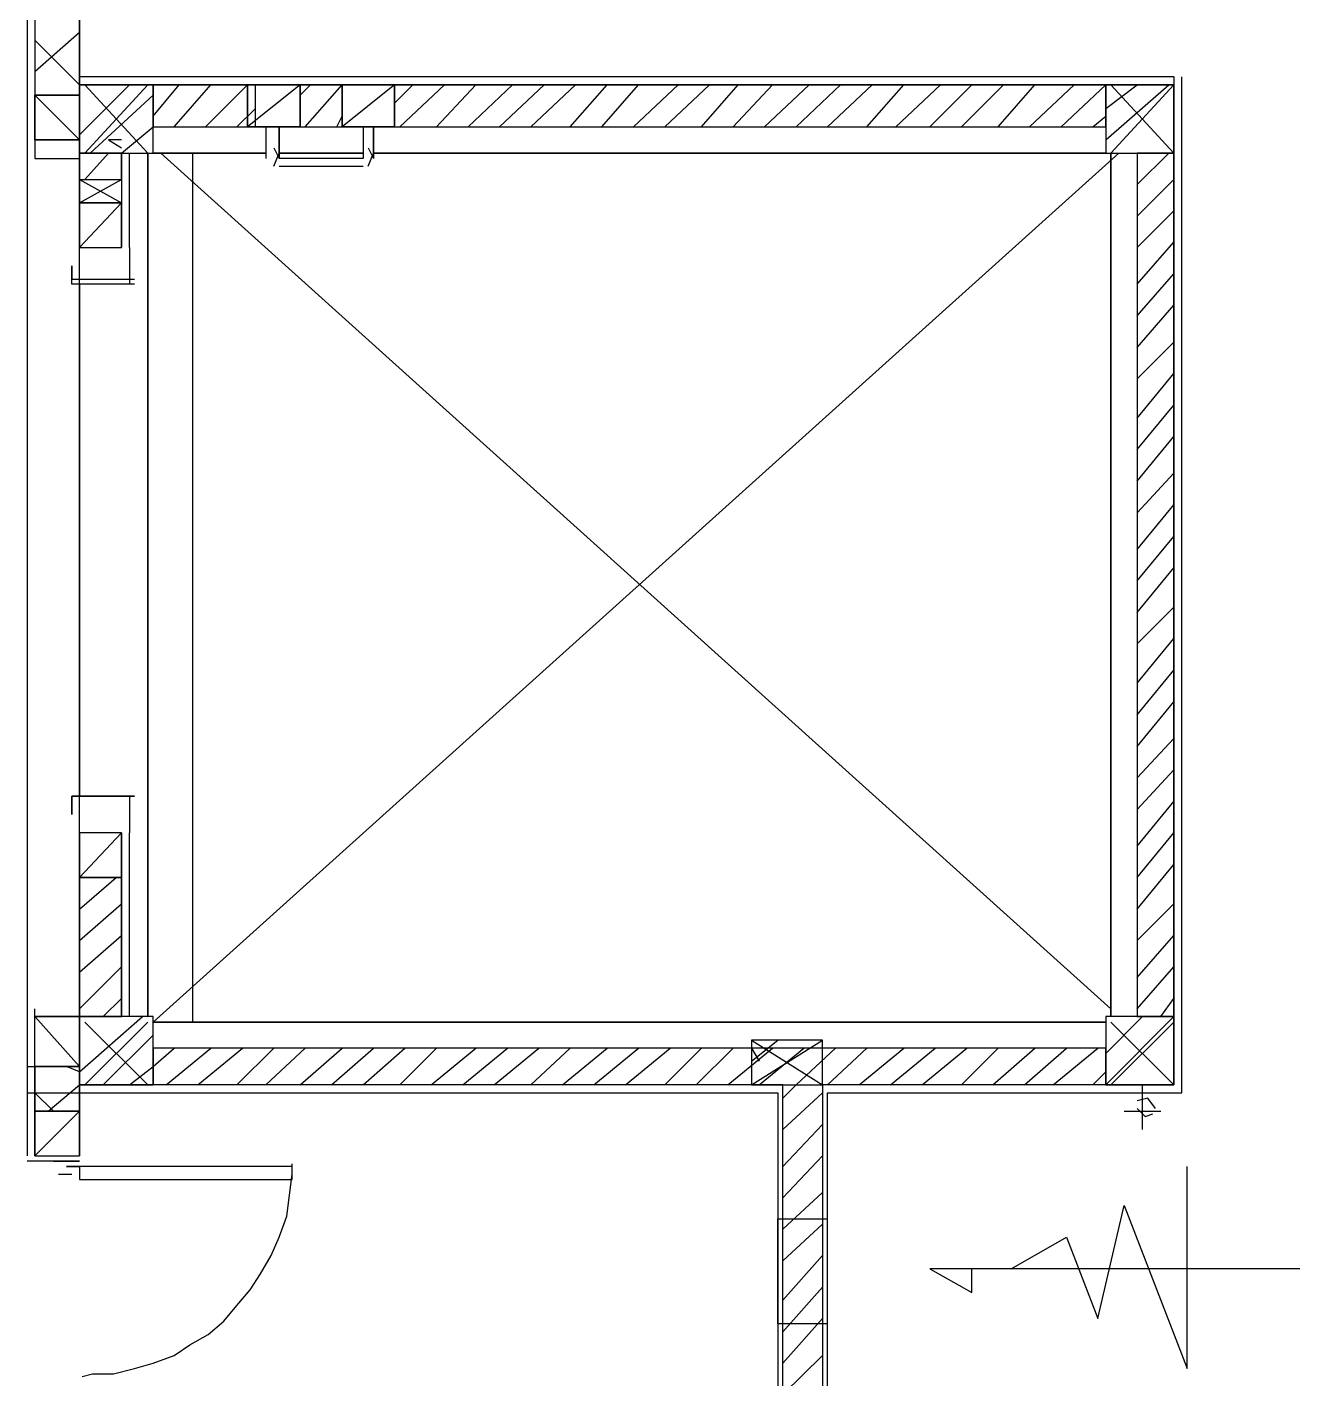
# Model space of a CAD drawing. Header units: millimetres. Extents: x 5 to 415, y 48 to 251.
# Drawn here: x 393.98 to 402.54, y 122.54 to 131.62 of the extents above; entities that cross this region are included whole.
import ezdxf

# ---------------------------------------------------------------- set-up
doc = ezdxf.new("R2010")
doc.units = ezdxf.units.MM
doc.layers.add('P', color=7, linetype='Continuous')

msp = doc.modelspace()

# ---------------------------------------------------------------- linework, layer by layer
at = {"layer": 'P'}
for points in [[(393.982, 218.793), (393.982, 124.46)], [(393.982, 133.65), (393.982, 130.739)], [(394.035, 133.65), (394.035, 131.163)], [(394.335, 130.739), (394.335, 133.65)], [(394.335, 133.65), (394.335, 131.163)], [(394.035, 131.322), (394.335, 131.586)], [(394.335, 131.233), (394.035, 131.533)], [(401.69, 131.286), (394.335, 131.286)], [(394.335, 131.286), (394.335, 130.14)], [(394.335, 130.14), (394.335, 131.286)], [(401.69, 131.286), (401.69, 124.513)], [(401.743, 124.513), (401.743, 131.286)], [(394.335, 130.898), (394.67, 131.233)], [(394.829, 131.233), (394.335, 131.233)], [(394.335, 131.233), (394.335, 130.775)], [(394.335, 131.233), (401.69, 131.233)], [(394.37, 131.233), (394.794, 130.775)], [(394.794, 131.233), (394.37, 130.775)], [(394.829, 130.775), (394.829, 131.233)], [(394.829, 131.022), (395.005, 131.233)], [(394.829, 131.233), (394.829, 130.951)], [(395.517, 131.233), (394.829, 131.233)], [(394.97, 130.951), (395.217, 131.233)], [(395.182, 130.951), (395.464, 131.233)], [(395.817, 131.233), (395.464, 130.951)], [(395.464, 130.951), (395.464, 131.233)], [(395.464, 131.233), (395.817, 131.233)], [(395.817, 131.233), (395.464, 131.233)], [(395.464, 131.233), (395.464, 130.951)], [(395.517, 130.951), (395.517, 131.233)], [(395.817, 131.163), (395.887, 131.233)], [(396.099, 131.233), (395.817, 131.233)], [(395.817, 131.233), (395.817, 130.951)], [(395.817, 131.233), (395.817, 130.951)], [(395.817, 130.951), (395.817, 131.233)], [(395.852, 130.951), (396.099, 131.233)], [(396.099, 130.951), (396.099, 131.233)], [(396.452, 131.233), (396.099, 130.951)], [(396.099, 130.951), (396.099, 131.233)], [(396.099, 131.233), (396.452, 131.233)], [(396.452, 131.233), (396.099, 131.233)], [(396.099, 131.233), (396.099, 130.951)], [(396.452, 131.11), (396.575, 131.233)], [(401.232, 131.233), (396.452, 131.233)], [(396.452, 131.233), (396.452, 130.951)], [(396.452, 131.233), (396.452, 130.951)], [(396.452, 130.951), (396.452, 131.233)], [(396.487, 130.951), (396.787, 131.233)], [(396.734, 130.951), (396.998, 131.233)], [(396.946, 130.951), (397.245, 131.233)], [(397.157, 130.951), (397.457, 131.233)], [(397.369, 130.951), (397.669, 131.233)], [(397.633, 130.951), (397.88, 131.233)], [(397.845, 130.951), (398.092, 131.233)], [(398.057, 130.951), (398.357, 131.233)], [(398.268, 130.951), (398.568, 131.233)], [(398.515, 130.951), (398.762, 131.233)], [(398.727, 130.951), (398.992, 131.233)], [(398.939, 130.951), (399.239, 131.233)], [(399.15, 130.951), (399.45, 131.233)], [(399.362, 130.951), (399.662, 131.233)], [(399.627, 130.951), (399.874, 131.233)], [(399.821, 130.951), (400.121, 131.233)], [(400.05, 130.951), (400.332, 131.233)], [(400.262, 130.951), (400.544, 131.233)], [(400.509, 130.951), (400.756, 131.233)], [(400.72, 130.951), (401.02, 131.233)], [(400.932, 130.951), (401.232, 131.233)], [(401.232, 131.075), (401.443, 131.233)], [(401.232, 130.863), (401.655, 131.233)], [(401.69, 131.233), (401.232, 131.233)], [(401.232, 131.233), (401.232, 130.775)], [(401.232, 130.951), (401.232, 131.233)], [(401.267, 131.233), (401.69, 130.775)], [(401.69, 131.233), (401.267, 130.775)], [(401.69, 130.775), (401.69, 131.233)], [(394.335, 130.863), (394.035, 131.163)], [(394.035, 131.163), (394.335, 131.163)], [(394.035, 130.863), (394.035, 131.163)], [(394.335, 131.163), (394.035, 131.163)], [(394.035, 131.163), (394.035, 130.863)], [(394.035, 130.863), (394.035, 131.163)], [(394.035, 131.163), (394.335, 131.163)], [(394.335, 131.163), (394.335, 130.863)], [(394.335, 130.863), (394.335, 131.163)], [(394.335, 131.163), (394.335, 130.863)], [(394.406, 130.775), (394.829, 131.163)], [(395.393, 130.951), (395.517, 131.075)], [(396.064, 130.951), (396.099, 131.022)], [(401.144, 130.951), (401.232, 131.022)], [(394.617, 130.775), (394.829, 130.951)], [(394.829, 130.951), (395.517, 130.951)], [(395.817, 130.951), (395.464, 130.951)], [(395.464, 130.951), (395.817, 130.951)], [(395.587, 130.951), (395.587, 130.739)], [(395.676, 130.951), (395.587, 130.951)], [(395.587, 130.951), (395.587, 130.775)], [(395.676, 130.951), (395.676, 130.739)], [(395.676, 130.775), (395.676, 130.951)], [(395.817, 130.951), (396.099, 130.951)], [(396.452, 130.951), (396.099, 130.951)], [(396.099, 130.951), (396.452, 130.951)], [(396.24, 130.951), (396.24, 130.739)], [(396.311, 130.951), (396.24, 130.951)], [(396.24, 130.951), (396.24, 130.775)], [(396.311, 130.951), (396.311, 130.739)], [(396.311, 130.775), (396.311, 130.951)], [(396.452, 130.951), (401.232, 130.951)], [(394.335, 130.863), (394.035, 130.863)], [(394.035, 130.863), (394.335, 130.863)], [(394.335, 130.863), (394.035, 130.863)], [(394.035, 130.863), (394.035, 130.739)], [(394.335, 130.863), (394.335, 130.739)], [(394.617, 130.863), (394.529, 130.863)], [(394.529, 130.863), (394.617, 130.81)], [(395.64, 130.81), (395.676, 130.739)], [(396.275, 130.81), (396.311, 130.739)], [(394.035, 130.739), (394.335, 130.739)], [(394.335, 130.775), (394.829, 130.775)], [(394.617, 130.775), (394.335, 130.775)], [(394.335, 130.775), (394.335, 130.598)], [(394.37, 130.598), (394.529, 130.775)], [(394.617, 130.775), (394.617, 130.14)], [(394.617, 130.598), (394.617, 130.775)], [(394.67, 130.14), (394.67, 130.775)], [(394.794, 124.972), (394.794, 130.775)], [(394.794, 130.775), (394.794, 124.972)], [(394.829, 130.775), (395.587, 130.775)], [(395.587, 130.775), (394.829, 130.775)], [(394.829, 124.936), (401.32, 130.775)], [(394.882, 130.775), (401.267, 125.024)], [(395.093, 130.775), (395.093, 124.936)], [(395.64, 130.687), (395.676, 130.775)], [(395.676, 130.775), (396.24, 130.775)], [(396.24, 130.775), (395.676, 130.775)], [(396.24, 130.739), (395.676, 130.739)], [(396.275, 130.687), (396.311, 130.775)], [(396.311, 130.775), (401.232, 130.775)], [(401.232, 130.775), (396.311, 130.775)], [(401.232, 130.775), (401.69, 130.775)], [(401.267, 130.775), (401.267, 124.972)], [(401.267, 124.972), (401.267, 130.775)], [(401.443, 130.563), (401.655, 130.775)], [(401.69, 130.775), (401.443, 130.775)], [(401.443, 130.775), (401.443, 124.972)], [(401.69, 124.972), (401.69, 130.775)], [(395.676, 130.687), (396.24, 130.687)], [(394.335, 130.598), (394.617, 130.44)], [(394.335, 130.44), (394.617, 130.598)], [(394.335, 130.598), (394.617, 130.598)], [(401.443, 130.351), (401.69, 130.598)], [(394.335, 130.14), (394.617, 130.44)], [(394.617, 130.44), (394.335, 130.44)], [(394.335, 130.44), (394.335, 130.14)], [(394.335, 130.44), (394.617, 130.44)], [(394.335, 130.14), (394.335, 130.44)], [(394.617, 130.44), (394.335, 130.44)], [(394.335, 130.44), (394.617, 130.44)], [(394.617, 130.14), (394.617, 130.44)], [(394.617, 130.44), (394.617, 130.14)], [(401.443, 130.14), (401.69, 130.387)], [(401.443, 129.893), (401.69, 130.175)], [(394.335, 130.14), (394.617, 130.14)], [(394.335, 130.14), (394.617, 130.14)], [(394.335, 129.893), (394.335, 130.14)], [(394.67, 130.14), (394.67, 129.893)], [(394.282, 130.016), (394.282, 129.928)], [(394.282, 129.893), (394.282, 130.016)], [(394.282, 129.928), (394.705, 129.928)], [(401.443, 129.681), (401.69, 129.963)], [(394.705, 129.893), (394.282, 129.893)], [(394.335, 126.453), (394.335, 129.893)], [(394.335, 129.893), (394.335, 126.453)], [(394.67, 129.893), (394.335, 129.893)], [(401.443, 129.469), (401.69, 129.752)], [(401.443, 129.258), (401.69, 129.505)], [(401.443, 128.993), (401.69, 129.293)], [(401.443, 128.782), (401.69, 129.081)], [(401.443, 128.57), (401.69, 128.87)], [(401.443, 128.358), (401.69, 128.623)], [(401.443, 128.111), (401.69, 128.411)], [(401.443, 127.9), (401.69, 128.199)], [(401.443, 127.688), (401.69, 127.988)], [(401.443, 127.476), (401.69, 127.723)], [(401.443, 127.212), (401.69, 127.512)], [(401.443, 127), (401.69, 127.3)], [(401.443, 126.788), (401.69, 127.088)], [(401.443, 126.577), (401.69, 126.841)], [(401.443, 126.365), (401.69, 126.63)], [(394.282, 126.453), (394.705, 126.453)], [(394.282, 126.33), (394.282, 126.453)], [(394.282, 126.453), (394.282, 126.33)], [(394.705, 126.453), (394.282, 126.453)], [(394.335, 126.206), (394.335, 126.453)], [(394.335, 126.453), (394.67, 126.453)], [(394.67, 126.453), (394.67, 126.206)], [(401.443, 126.118), (401.69, 126.418)], [(394.335, 125.906), (394.617, 126.206)], [(394.617, 126.206), (394.335, 126.206)], [(394.335, 126.206), (394.335, 125.906)], [(394.617, 126.206), (394.335, 126.206)], [(394.335, 125.906), (394.335, 126.206)], [(394.335, 126.206), (394.335, 124.513)], [(394.335, 124.513), (394.335, 126.206)], [(394.617, 125.906), (394.617, 126.206)], [(394.617, 126.206), (394.617, 125.906)], [(394.617, 126.206), (394.617, 124.972)], [(394.67, 124.972), (394.67, 126.206)], [(401.443, 125.906), (401.69, 126.206)], [(394.335, 125.906), (394.617, 125.906)], [(394.617, 125.906), (394.335, 125.906)], [(394.335, 125.695), (394.582, 125.906)], [(394.617, 125.906), (394.335, 125.906)], [(394.335, 125.906), (394.335, 124.972)], [(394.617, 124.972), (394.617, 125.906)], [(401.443, 125.695), (401.69, 125.995)], [(394.335, 125.483), (394.617, 125.73)], [(401.443, 125.483), (401.69, 125.73)], [(394.335, 125.271), (394.617, 125.518)], [(401.443, 125.236), (401.69, 125.518)], [(394.335, 125.024), (394.617, 125.307)], [(401.443, 125.024), (401.69, 125.307)], [(394.494, 124.972), (394.617, 125.095)], [(401.602, 124.972), (401.69, 125.095)], [(393.982, 125.024), (393.982, 124.037)], [(394.035, 124.037), (394.035, 125.024)], [(394.335, 125.024), (394.335, 124.037)], [(394.335, 124.037), (394.335, 125.024)], [(394.335, 124.972), (394.035, 124.972)], [(394.035, 124.972), (394.335, 124.972)], [(394.035, 124.972), (394.335, 124.636)], [(394.035, 124.636), (394.035, 124.972)], [(394.035, 124.972), (394.335, 124.972)], [(394.335, 124.972), (394.335, 124.636)], [(394.335, 124.601), (394.758, 124.972)], [(394.829, 124.972), (394.335, 124.972)], [(394.335, 124.972), (394.335, 124.513)], [(394.335, 124.972), (394.617, 124.972)], [(394.37, 124.936), (394.794, 124.513)], [(394.794, 124.936), (394.37, 124.513)], [(394.829, 124.76), (394.829, 124.972)], [(401.232, 124.936), (394.829, 124.936)], [(394.829, 124.936), (401.232, 124.936)], [(401.232, 124.725), (401.479, 124.972)], [(401.232, 124.513), (401.69, 124.972)], [(401.443, 124.972), (401.232, 124.972)], [(401.232, 124.972), (401.232, 124.76)], [(401.267, 124.936), (401.69, 124.513)], [(401.69, 124.936), (401.267, 124.513)], [(401.69, 124.972), (401.443, 124.972)], [(401.443, 124.972), (401.69, 124.972)], [(401.69, 124.76), (401.69, 124.972)], [(394.494, 124.513), (394.829, 124.848)], [(394.829, 124.636), (394.97, 124.76)], [(401.232, 124.76), (394.829, 124.76)], [(394.829, 124.76), (394.829, 124.513)], [(394.829, 124.513), (394.829, 124.76)], [(394.917, 124.513), (395.217, 124.76)], [(395.129, 124.513), (395.429, 124.76)], [(395.393, 124.513), (395.64, 124.76)], [(395.587, 124.513), (395.852, 124.76)], [(395.817, 124.513), (396.099, 124.76)], [(396.028, 124.513), (396.311, 124.76)], [(396.24, 124.513), (396.522, 124.76)], [(396.487, 124.513), (396.734, 124.76)], [(396.699, 124.513), (396.998, 124.76)], [(396.91, 124.513), (397.21, 124.76)], [(397.122, 124.513), (397.422, 124.76)], [(397.369, 124.513), (397.633, 124.76)], [(397.581, 124.513), (397.88, 124.76)], [(397.792, 124.513), (398.092, 124.76)], [(398.004, 124.513), (398.304, 124.76)], [(398.268, 124.513), (398.515, 124.76)], [(398.48, 124.513), (398.727, 124.76)], [(398.692, 124.513), (398.992, 124.76)], [(398.851, 124.513), (399.327, 124.813)], [(398.851, 124.813), (399.327, 124.513)], [(398.851, 124.672), (399.027, 124.813)], [(399.327, 124.813), (398.851, 124.813)], [(398.851, 124.813), (398.851, 124.513)], [(398.851, 124.76), (398.903, 124.672)], [(398.903, 124.513), (399.203, 124.76)], [(399.15, 124.513), (399.415, 124.76)], [(399.327, 124.513), (399.327, 124.813)], [(399.362, 124.513), (399.627, 124.76)], [(399.574, 124.513), (399.874, 124.76)], [(399.785, 124.513), (400.085, 124.76)], [(399.997, 124.513), (400.297, 124.76)], [(400.262, 124.513), (400.509, 124.76)], [(400.473, 124.513), (400.756, 124.76)], [(400.685, 124.513), (400.967, 124.76)], [(400.879, 124.513), (401.179, 124.76)], [(401.232, 124.513), (401.232, 124.76)], [(401.232, 124.76), (401.232, 124.513)], [(401.69, 124.513), (401.69, 124.76)], [(401.743, 124.46), (401.743, 124.76)], [(393.982, 124.636), (394.335, 124.636)], [(394.335, 124.636), (394.035, 124.636)], [(394.035, 124.636), (394.035, 124.337)], [(394.335, 124.636), (394.035, 124.636)], [(394.335, 124.601), (394.247, 124.636)], [(394.335, 124.337), (394.335, 124.636)], [(394.67, 124.513), (394.829, 124.636)], [(401.144, 124.513), (401.232, 124.601)], [(393.982, 124.46), (399.027, 124.46)], [(394.159, 124.337), (394.035, 124.46)], [(394.123, 124.337), (394.335, 124.513)], [(394.829, 124.513), (394.335, 124.513)], [(394.335, 124.513), (394.829, 124.513)], [(394.335, 124.46), (399.027, 124.46)], [(399.062, 124.513), (394.829, 124.513)], [(398.851, 124.513), (399.327, 124.513)], [(399.027, 124.46), (399.027, 109.485)], [(399.027, 124.46), (399.027, 117.228)], [(399.062, 124.425), (399.15, 124.513)], [(399.062, 117.228), (399.062, 124.513)], [(399.062, 124.213), (399.327, 124.46)], [(399.327, 124.513), (399.327, 117.228)], [(401.232, 124.513), (399.327, 124.513)], [(399.362, 115.023), (399.362, 124.46)], [(399.362, 124.46), (401.743, 124.46)], [(401.69, 124.513), (401.232, 124.513)], [(401.232, 124.513), (401.69, 124.513)], [(401.479, 124.213), (401.479, 124.513)], [(401.514, 124.425), (401.443, 124.407)], [(401.567, 124.354), (401.514, 124.425)], [(394.035, 124.337), (394.335, 124.337)], [(394.035, 124.037), (394.335, 124.337)], [(394.335, 124.337), (394.035, 124.337)], [(394.035, 124.337), (394.035, 124.037)], [(394.035, 124.337), (394.335, 124.337)], [(394.035, 124.037), (394.035, 124.337)], [(394.335, 124.037), (394.335, 124.337)], [(394.335, 124.337), (394.335, 124.037)], [(401.355, 124.337), (401.602, 124.337)], [(401.443, 124.354), (401.496, 124.301)], [(401.496, 124.301), (401.549, 124.319)], [(399.062, 123.966), (399.327, 124.248)], [(394.335, 124.001), (393.982, 124.001)], [(394.035, 124.037), (394.335, 124.037)], [(394.035, 124.037), (394.335, 124.037)], [(394.159, 124.001), (394.335, 124.001)], [(394.335, 124.001), (394.159, 124.001)], [(399.062, 123.754), (399.327, 124.037)], [(394.194, 123.913), (394.282, 123.913)], [(394.335, 123.966), (394.247, 123.966)], [(394.247, 123.966), (394.335, 123.966)], [(395.764, 123.966), (394.335, 123.966)], [(394.335, 123.966), (394.335, 123.878)], [(395.746, 123.772), (395.764, 123.913)], [(395.764, 123.913), (395.764, 123.984)], [(395.764, 123.878), (395.764, 123.966)], [(401.779, 122.608), (401.779, 123.966)], [(394.335, 123.878), (395.764, 123.878)], [(395.728, 123.631), (395.746, 123.772)], [(399.062, 123.543), (399.327, 123.79)], [(399.362, 122.908), (399.362, 123.666)], [(399.362, 122.908), (399.362, 123.666)], [(401.179, 122.943), (401.355, 123.702)], [(401.355, 123.702), (401.779, 122.608)], [(395.676, 123.49), (395.728, 123.631)], [(399.027, 122.908), (399.027, 123.613)], [(399.027, 123.613), (399.362, 123.613)], [(399.062, 123.331), (399.327, 123.578)], [(395.623, 123.366), (395.676, 123.49)], [(400.597, 123.278), (400.967, 123.49)], [(400.967, 123.49), (401.179, 122.943)], [(395.552, 123.243), (395.623, 123.366)], [(399.062, 123.067), (399.327, 123.366)], [(402.537, 123.278), (400.05, 123.278)], [(400.05, 123.278), (400.332, 123.119)], [(400.332, 123.119), (400.332, 123.278)], [(395.482, 123.137), (395.552, 123.243)], [(395.393, 123.031), (395.482, 123.137)], [(399.062, 122.855), (399.327, 123.155)], [(395.305, 122.925), (395.393, 123.031)], [(395.199, 122.837), (395.305, 122.925)], [(399.362, 122.908), (399.027, 122.908)], [(399.062, 122.643), (399.327, 122.943)], [(395.076, 122.767), (395.199, 122.837)], [(394.97, 122.696), (395.076, 122.767)], [(394.705, 122.608), (394.829, 122.643)], [(394.829, 122.643), (394.97, 122.696)], [(399.062, 122.432), (399.327, 122.696)], [(394.353, 122.555), (394.423, 122.573)], [(394.423, 122.573), (394.564, 122.573)], [(394.564, 122.573), (394.705, 122.608)]]:
    msp.add_lwpolyline(points, dxfattribs=at)

doc.saveas('drawing.dxf')
